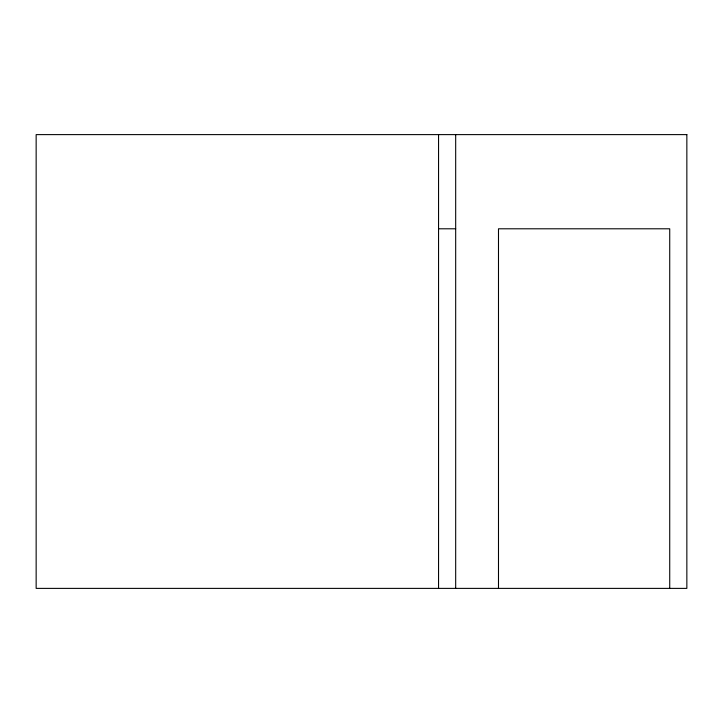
<?xml version="1.0" encoding="UTF-8"?>
<svg xmlns="http://www.w3.org/2000/svg" width="723" height="723" viewBox="0 0 723 723"><rect width="100%" height="100%" fill="white"/><g stroke="black" fill="none" stroke-linecap="round" stroke-linejoin="round"><path stroke-width="1.08" d="M438.554 228.793L455.68 228.793M669.724 588.386L669.724 228.793L498.49 228.793L498.49 588.386M455.68 134.614L455.68 588.386M438.554 134.614L438.554 588.386M686.85 134.614L36.15 134.614L36.15 588.386L686.85 588.386L686.85 134.614"/></g></svg>
